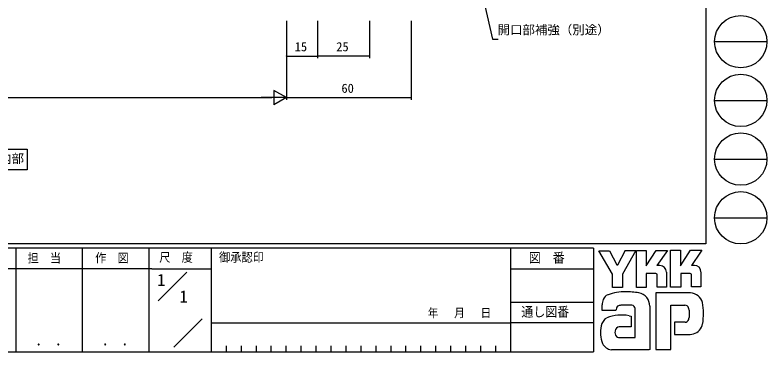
# Model space of a CAD drawing. Units: millimetres, scale not verified. Extents: x -1474 to 567, y -403 to 403.
# Drawn here: x 204.9 to 566.8, y -403 to -240.7 of the extents above; entities that cross this region are included whole.
import ezdxf
from ezdxf.enums import TextEntityAlignment as Align

# ---------------------------------------------------------------- set-up
doc = ezdxf.new("R2010")
doc.units = ezdxf.units.MM
doc.header["$LTSCALE"] = 2
for name, color, linetype in [('0-1_USER1', 3, 'Continuous'), ('0-5_YKK_D', 6, 'Continuous'), ('0-6_YKK_ZWAK', 7, 'Continuous')]:
    doc.layers.add(name, color=color, linetype=linetype)
doc.styles.add('ＭＳ ゴシック', font='')
doc.styles.get('ＭＳ ゴシック').set_extended_font_data('MS Gothic')

msp = doc.modelspace()

# ---------------------------------------------------------------- linework, layer by layer
at = {"layer": '0-1_USER1'}
msp.add_lwpolyline([(194.387, -315.34), (194.387, -305.34), (210.707, -305.34), (210.707, -315.34)], close=True, dxfattribs=at)
at = {"layer": '0-5_YKK_D'}
for p, q in [((335.517, -243.526), (335.518, -281.526)), ((335.517, -243.526), (335.517, -261.526)), ((335.517, -243.526), (335.517, -281.526)), ((350.517, -243.526), (350.517, -261.526)), ((375.517, -243.526), (375.517, -261.526)), ((395.518, -243.526), (395.518, -281.526)), ((335.517, -260.526), (350.517, -260.526)), ((375.517, -260.526), (350.517, -260.526)), ((335.518, -280.526), (329.455, -277.026)), ((329.455, -277.026), (329.455, -284.026)), ((78.518, -280.528), (328.518, -280.526)), ((335.518, -280.526), (323.393, -280.526)), ((335.518, -280.526), (329.455, -284.026)), ((335.517, -280.526), (395.518, -280.526))]:
    msp.add_line(p, q, dxfattribs=at)
msp.add_lwpolyline([(422.018, -196.53), (422.395, -198.187), (434.699, -252.364), (437.399, -252.364)], dxfattribs=at)
for centre, start, end in [((335.517, -260.526), 0, 180), ((350.517, -260.526), 0, 180), ((350.517, -260.526), 0, 180), ((375.517, -260.526), 0, 180), ((335.517, -260.526), 180, 0), ((350.517, -260.526), 180, 0), ((350.517, -260.526), 180, 0), ((375.517, -260.526), 180, 0), ((395.518, -280.526), 0, 180), ((395.518, -280.526), 180, 0)]:
    msp.add_arc(centre, 0.106, start, end, dxfattribs=at)
at = {"layer": '0-6_YKK_ZWAK'}
for p, q in [((537.3, 399), (537.3, -351)), ((541.552, -253.56), (566.752, -253.56)), ((541.552, -281.84), (566.752, -281.84)), ((541.552, -310.12), (566.752, -310.12)), ((541.552, -338.4), (566.752, -338.4)), ((537.3, -351), (-562.7, -351)), ((483.3, -353), (-562.7, -353)), ((205.3, -353), (205.3, -403)), ((237.3, -353), (237.3, -403)), ((269.3, -353), (269.3, -403)), ((299.3, -353), (299.3, -403)), ((443.3, -353), (443.3, -403)), ((483.3, -353), (483.3, -403)), ((492.488, -365.569), (485.924, -354.294)), ((485.924, -354.294), (490.944, -354.294)), ((490.944, -354.294), (494.535, -361.013)), ((498.494, -354.14), (494.844, -361.245)), ((503.674, -354.14), (497.199, -365.608)), ((498.494, -354.14), (503.674, -354.14)), ((503.957, -371.902), (503.957, -354.178)), ((503.957, -354.178), (508.552, -354.178)), ((508.552, -361.462), (513.378, -354.101)), ((508.552, -354.178), (508.552, -361.462)), ((513.378, -354.101), (518.843, -354.101)), ((518.843, -354.101), (513.786, -361.438)), ((520.406, -371.748), (520.406, -354.024)), ((520.406, -354.024), (525.078, -354.024)), ((525.078, -361.441), (529.982, -354.024)), ((525.078, -354.024), (525.078, -361.441)), ((529.982, -354.024), (535.388, -354.024)), ((535.388, -354.024), (534.848, -354.951)), ((534.848, -354.951), (530.388, -361.322)), ((494.535, -361.013), (494.844, -361.245)), ((515.271, -361.438), (513.786, -361.438)), ((531.872, -361.322), (530.388, -361.322)), ((270.706, -362.999), (173.3, -362.999)), ((270.706, -362.999), (299.3, -362.999)), ((273.829, -378.337), (287.676, -364.49)), ((443.3, -363), (483.3, -363)), ((513.262, -365.26), (508.706, -365.26)), ((508.706, -365.26), (508.706, -371.902)), ((513.88, -365.492), (513.262, -365.26)), ((518.36, -364.527), (518.36, -371.786)), ((534.963, -364.527), (534.963, -371.709)), ((492.488, -371.941), (492.488, -365.569)), ((497.199, -365.608), (497.199, -371.941)), ((513.88, -371.786), (513.88, -365.492)), ((530.446, -371.709), (530.446, -365.453)), ((497.199, -371.941), (492.488, -371.941)), ((508.706, -371.902), (503.957, -371.902)), ((518.36, -371.786), (513.88, -371.786)), ((525.271, -371.748), (520.406, -371.748)), ((530.446, -371.637), (530.518, -371.709)), ((534.963, -371.709), (530.446, -371.709)), ((513.34, -374.566), (513.34, -401.866)), ((529.905, -374.566), (513.34, -374.566)), ((443.3, -378.999), (483.3, -378.999)), ((501.794, -380.436), (496.512, -380.536)), ((503.339, -395.958), (503.339, -382.057)), ((510.328, -380.976), (510.328, -401.828)), ((520.522, -401.866), (520.522, -380.513)), ((520.522, -380.513), (527.163, -380.513)), ((529.262, -382.652), (529.287, -386.415)), ((281.403, -400.636), (295.009, -387.03)), ((500.404, -385.533), (501.408, -385.764)), ((501.408, -385.764), (501.408, -390.9)), ((299.3, -389), (443.3, -389)), ((483.3, -388.999), (443.3, -388.999)), ((527.318, -388.699), (522.26, -388.699)), ((522.26, -388.699), (522.26, -394.607)), ((501.408, -390.9), (495.702, -390.907)), ((529.866, -394.607), (531.411, -394.259)), ((495.307, -395.958), (503.339, -395.958)), ((502.721, -395.958), (503.223, -395.958)), ((503.339, -395.957), (503.34, -395.958)), ((522.26, -394.607), (529.866, -394.607)), ((306.5, -400), (306.5, -403)), ((313.7, -400), (313.7, -403)), ((320.9, -400), (320.9, -403)), ((328.1, -400), (328.1, -403)), ((335.3, -400), (335.3, -403)), ((342.5, -400), (342.5, -403)), ((349.7, -400), (349.7, -403)), ((356.9, -400), (356.9, -403)), ((364.1, -400), (364.1, -403)), ((371.3, -400), (371.3, -403)), ((378.5, -400), (378.5, -403)), ((385.7, -400), (385.7, -403)), ((392.9, -400), (392.9, -403)), ((400.1, -400), (400.1, -403)), ((407.3, -400), (407.3, -403)), ((414.5, -400), (414.5, -403)), ((421.7, -400), (421.7, -403)), ((428.9, -400), (428.9, -403)), ((436.1, -400), (436.1, -403)), ((-562.7, -403), (483.3, -403)), ((494.11, -401.944), (491.986, -401.944)), ((509.864, -401.905), (494.11, -401.944)), ((510.328, -401.828), (509.864, -401.905)), ((513.34, -401.866), (519.402, -401.866)), ((519.402, -401.866), (520.522, -401.866))]:
    msp.add_line(p, q, dxfattribs=at)
for points in [[(530.446, -365.453), (529.828, -365.222), (525.271, -365.222), (525.271, -371.748)], [(494.11, -383.1), (487.469, -383.1), (487.469, -380.344)]]:
    msp.add_lwpolyline(points, dxfattribs=at)
for centre in [(554.152, -253.56), (554.152, -281.84), (554.152, -310.12), (554.152, -338.4)]:
    msp.add_circle(centre, 12.6, dxfattribs=at)
for centre, radius, start, end in [((515.27, -364.527), 3.089, 0.00166, 89.99604), ((531.872, -364.411), 3.089, 0.00166, 89.99604), ((491.309, -378.793), 3.491, 109.02127, 161.51264), ((498.617, -399.287), 25.257, 89.89165, 109.30848), ((499.359, -403.662), 29.64, 78.7801, 91.46938), ((504.058, -380.852), 6.355, 40.66422, 80.31694), ((529.688, -380.772), 6.202, 14.44572, 87.08746), ((494.67, -380.379), 7.196, 158.41083, 179.71775), ((503.741, -380.836), 6.588, 358.78059, 38.76563), ((506.394, -384.696), 29.8, 350.99027, 10.67625), ((497.122, -383.01), 3.013, 138.46382, 181.71359), ((496.321, -382.958), 2.43, 85.50551, 126.78038), ((501.094, -382.649), 2.321, 14.7552, 72.44995), ((527.392, -382.256), 1.756, 16.43123, 96.91661), ((524.059, -383.297), 5.248, 4.93423, 17.03552), ((492.481, -391.468), 5.583, 121.82711, 169.08475), ((496.9, -404.22), 19.013, 79.38098, 112.05825), ((524.028, -385.916), 5.281, 343.6902, 354.75362), ((502.513, -393.564), 15.832, 168.76372, 199.80079), ((527.319, -386.834), 1.865, 269.95468, 342.90145), ((529.778, -388.35), 6.13, 285.44291, 349.90448), ((496.989, -393.469), 3.384, 171.08203, 216.71923), ((495.714, -392.97), 2.064, 90.33953, 178.03639), ((495.657, -393.807), 2.18, 230.9728, 260.75491), ((492.5, -396.489), 5.461, 207.31435, 263.59464)]:
    msp.add_arc(centre, radius, start, end, dxfattribs=at)

# ---------------------------------------------------------------- texts
at = {"layer": '0-1_USER1', "style": 'ＭＳ ゴシック'}
for s, height, p in [('内部', 4.399, (197.267, -313.34)), ('1', 5.865, (273.3, -372.999)), ('1', 5.865, (284.062, -380.999))]:
    msp.add_text(s, height=height, dxfattribs=at).set_placement(p, align=Align.BOTTOM_LEFT)
at = {"layer": '0-5_YKK_D', "style": 'ＭＳ ゴシック'}
for s, p in [('開口部補強（別途）', (437.088, -251.364)), ('15', (339.497, -259.526)), ('25', (359.497, -259.526)), ('60', (361.998, -279.526))]:
    msp.add_text(s, height=4.399, dxfattribs=at).set_placement(p, align=Align.BOTTOM_LEFT)
at = {"layer": '0-6_YKK_ZWAK', "style": 'ＭＳ ゴシック', "width": 0.9}
for s, height, p in [('尺  度', 4.399, (274.318, -360.91)), ('御承認印', 4.399, (303.11, -360.904)), ('担  当', 4.399, (210.949, -361.258)), ('作  図', 4.399, (243.471, -361.231)), ('図\u3000番', 4.692, (452.154, -361.374)), ('年   月   日', 4.147, (403.552, -387.527)), ('通し図番', 4.692, (448.555, -387.406)), (' ． ．', 5.132, (211.664, -401.494)), (' ． ．', 5.132, (243.664, -401.494))]:
    msp.add_text(s, height=height, dxfattribs=at).set_placement(p, align=Align.BOTTOM_LEFT)

doc.saveas('drawing.dxf')
